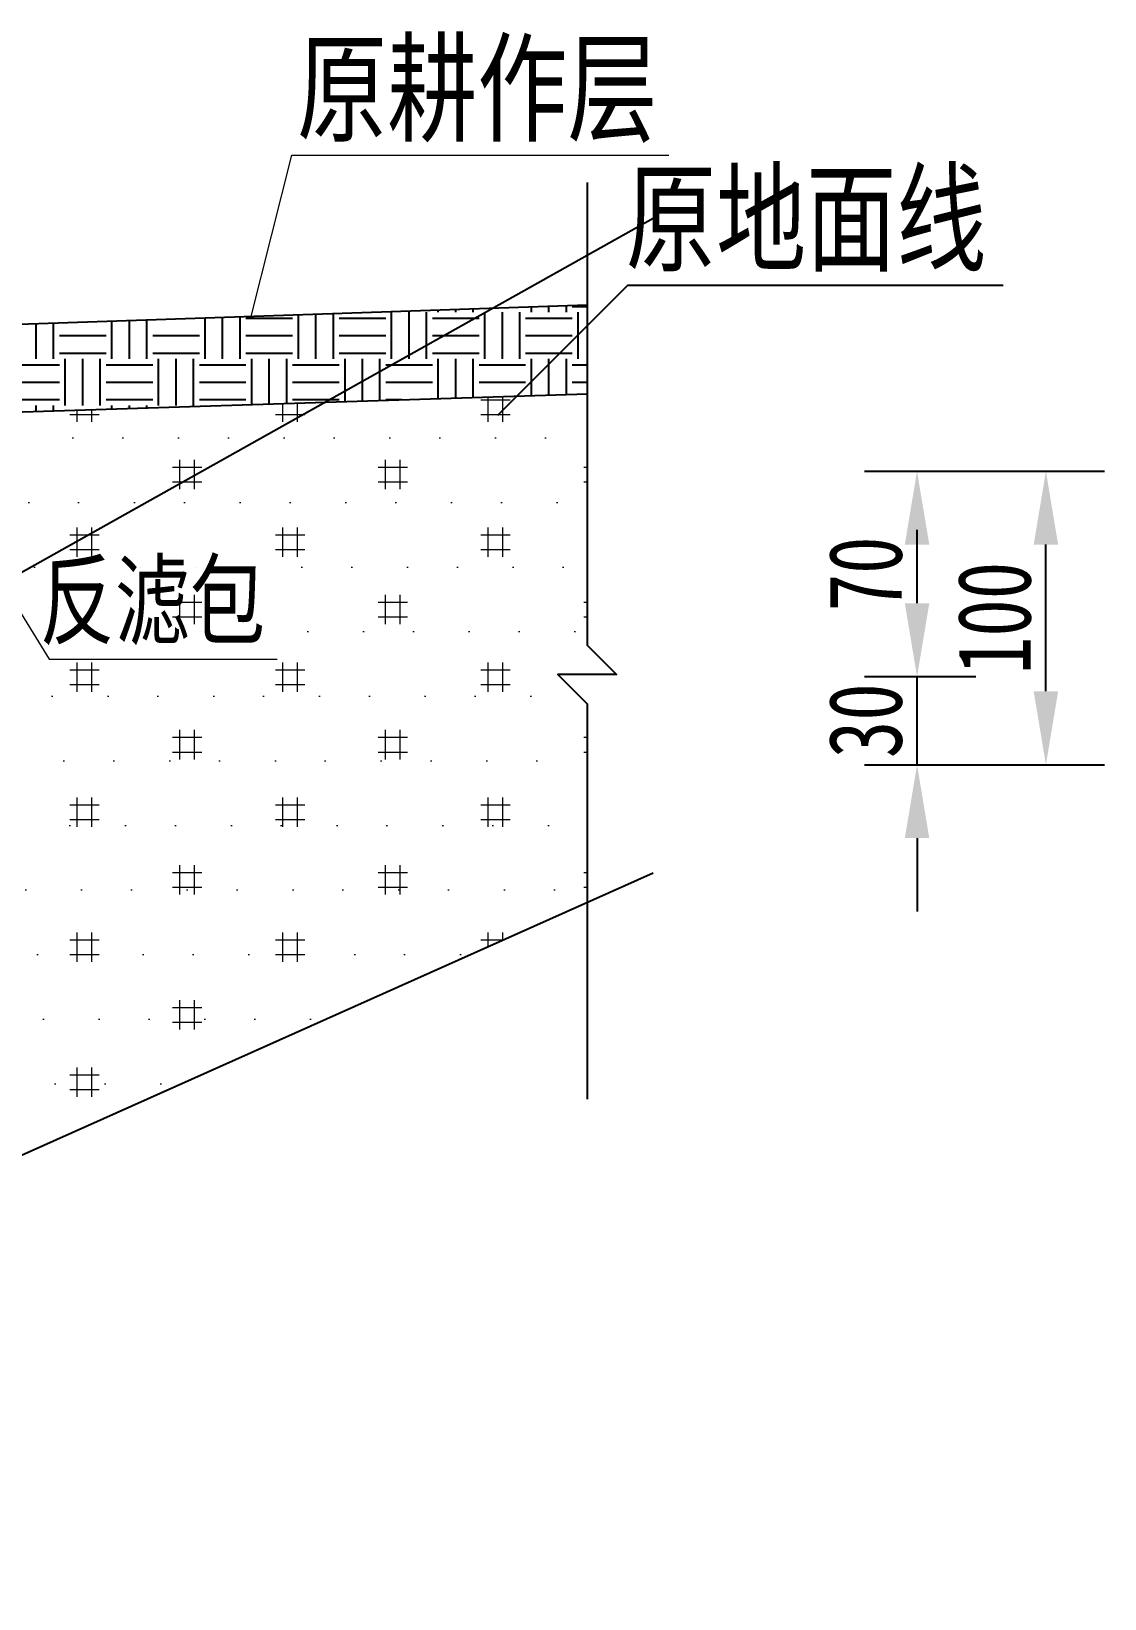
# Model space of a CAD drawing. Extents: x 4283 to 40403, y 1134 to 1764.
# Drawn here: x 4385.9 to 4422.4, y 1323.4 to 1376.8 of the extents above; entities that cross this region are included whole.
import ezdxf

# ---------------------------------------------------------------- set-up
doc = ezdxf.new("R2010")
doc.units = 0
doc.linetypes.add('HIDDEN', pattern=[9.525, 6.35, -3.175])
for name, color, linetype, lineweight in [('0-图案填充 0.09', 8, 'Continuous', 9), ('0-文字 0.15', 7, 'Continuous', 15), ('0-标注 0.09', 4, 'Continuous', 9)]:
    doc.layers.add(name, color=color, linetype=linetype, lineweight=lineweight)
doc.styles.add('0-仿宋国标', font='', dxfattribs={"width": 0.75})
doc.styles.get('0-仿宋国标').set_extended_font_data('仿宋_GB2312')
doc.dimstyles.new('@100', dxfattribs={"dimtxt": 2.5, "dimasz": 2.5, "dimexe": 2, "dimexo": 0.6, "dimgap": 0.5, "dimtad": 1, "dimdec": 0, "dimlfac": 10, "dimdsep": 46, "dimtxsty": '0-仿宋国标', "dimcen": 3.5, "dimclrd": 4, "dimclre": 4, "dimclrt": 4, "dimazin": 0, "dimtfac": 1, "dimtdec": 0, "dimtmove": 0, "dimatfit": 3, "dimfxl": 3, "dimfxlon": 1, "dimarcsym": 0})

# ---------------------------------------------------------------- blocks, each defined once
blk = doc.blocks.new('*D77')
at = {"layer": '0-标注 0.09', "color": 4, "lineweight": -2, "transparency": 16777216}
for p, q in [((4416.015, 1357.326), (4416.015, 1359.826)), ((4414.227, 1354.826), (4418.015, 1354.826)), ((4416.015, 1351.826), (4416.015, 1354.826)), ((4414.227, 1351.826), (4418.015, 1351.826)), ((4416.015, 1349.326), (4416.015, 1346.826))]:
    blk.add_line(p, q, dxfattribs=at)
at = {"layer": '0-标注 0.09', "color": 4, "transparency": 16777216}
for points in [[(4415.599, 1357.326), (4416.432, 1357.326), (4416.015, 1354.826)], [(4415.599, 1349.326), (4416.432, 1349.326), (4416.015, 1351.826)]]:
    blk.add_solid(points, dxfattribs=at)
at = {"layer": 'Defpoints', "color": 0}
for p in [(4413.627, 1354.826), (4416.015, 1354.826), (4413.627, 1351.826)]:
    blk.add_point(p, dxfattribs=at)
at = {"layer": '0-标注 0.09', "color": 4, "transparency": 16777216, "insert": (4414.265, 1353.326), "char_height": 2.5, "attachment_point": 5, "rotation": 90, "style": '0-仿宋国标'}
blk.add_mtext('30', dxfattribs=at)
blk = doc.blocks.new('*D78')
at = {"layer": '0-标注 0.09', "color": 4, "lineweight": -2, "transparency": 16777216}
for p, q in [((4414.227, 1361.826), (4418.015, 1361.826)), ((4416.015, 1357.326), (4416.015, 1359.326)), ((4414.227, 1354.826), (4418.015, 1354.826))]:
    blk.add_line(p, q, dxfattribs=at)
at = {"layer": '0-标注 0.09', "color": 4, "transparency": 16777216}
for points in [[(4415.599, 1359.326), (4416.432, 1359.326), (4416.015, 1361.826)], [(4415.599, 1357.326), (4416.432, 1357.326), (4416.015, 1354.826)]]:
    blk.add_solid(points, dxfattribs=at)
at = {"layer": 'Defpoints', "color": 0}
for p in [(4413.627, 1361.826), (4416.015, 1361.826), (4413.627, 1354.826)]:
    blk.add_point(p, dxfattribs=at)
at = {"layer": '0-标注 0.09', "color": 4, "transparency": 16777216, "insert": (4414.265, 1358.326), "char_height": 2.5, "attachment_point": 5, "rotation": 90, "style": '0-仿宋国标'}
blk.add_mtext('70', dxfattribs=at)
blk = doc.blocks.new('*D79')
at = {"layer": '0-标注 0.09', "color": 4, "lineweight": -2, "transparency": 16777216}
for p, q in [((4417.404, 1361.826), (4422.404, 1361.826)), ((4420.404, 1354.326), (4420.404, 1359.326)), ((4417.404, 1351.826), (4422.404, 1351.826))]:
    blk.add_line(p, q, dxfattribs=at)
at = {"layer": '0-标注 0.09', "color": 4, "transparency": 16777216}
for points in [[(4419.987, 1359.326), (4420.821, 1359.326), (4420.404, 1361.826)], [(4419.987, 1354.326), (4420.821, 1354.326), (4420.404, 1351.826)]]:
    blk.add_solid(points, dxfattribs=at)
at = {"layer": 'Defpoints', "color": 0}
for p in [(4413.627, 1361.826), (4420.404, 1361.826), (4413.627, 1351.826)]:
    blk.add_point(p, dxfattribs=at)
at = {"layer": '0-标注 0.09', "color": 4, "transparency": 16777216, "insert": (4418.654, 1356.826), "char_height": 2.5, "attachment_point": 5, "rotation": 90, "style": '0-仿宋国标'}
blk.add_mtext('100', dxfattribs=at)

msp = doc.modelspace()

# ---------------------------------------------------------------- hatches: boundary and pattern name
h = msp.add_hatch()
h.set_pattern_fill('EARTH', color=2, scale=0.25, style=0)
h.set_pattern_definition([(0, (4407.447, 1024.5337), (1.5875, 1.5875), [1.5875, -1.5875]), (0, (4407.447, 1025.129), (1.5875, 1.5875), [1.5875, -1.5875]), (0, (4407.447, 1025.7243), (1.5875, 1.5875), [1.5875, -1.5875]), (90, (4407.6454, 1025.9228), (-1.5875, 1.5875), [1.5875, -1.5875]), (90, (4408.2407, 1025.9228), (-1.5875, 1.5875), [1.5875, -1.5875]), (90, (4408.836, 1025.9228), (-1.5875, 1.5875), [1.5875, -1.5875])])
h.paths.add_polyline_path([(4404.78, 1366.064), (4404.78, 1367.489), (4385.428, 1366.826), (4382.342, 1363.74), (4402.931, 1364.404), (4403.898, 1364.946)])
h.paths.add_polyline_path([(4404.78, 1365.441), (4402.931, 1364.404), (4404.78, 1364.464)], flags=17)
h.paths.add_polyline_path([(4404.78, 1366.064), (4403.898, 1364.946), (4404.78, 1365.441)], flags=17)
at = {"layer": '0-图案填充 0.09'}
h = msp.add_hatch(dxfattribs=at)
h.set_pattern_fill('回填土', color=256, scale=10, style=0, double=1)
h.set_pattern_definition([(0, (-32489318.3385, -3401403.443), (1.5, 2.2), [0, -1.7, 0, -1.9]), (0, (-32489318.8385, -3401403.443), (3.5, 2.3), [1, -6]), (0, (-32489318.8385, -3401402.943), (3.5, 2.3), [1, -6]), (90, (-32489318.5885, -3401403.693), (-3.5, 2.3), [1, -3.6]), (90, (-32489318.0885, -3401403.693), (-3.5, 2.3), [1, -3.6])])
h.paths.add_polyline_path([(4373.826, 1351.826), (4369.278, 1351.826), (4369.278, 1354.826), (4351.72, 1354.545), (4352.72, 1353.545), (4350.72, 1353.545), (4351.72, 1352.545), (4351.72, 1339.433)])
h.paths.add_polyline_path([(4351.72, 1339.433), (4351.72, 1323.423), (4404.78, 1347.14), (4404.78, 1353.897), (4403.78, 1354.897), (4405.78, 1354.897), (4404.78, 1355.897), (4404.78, 1364.464), (4395.855, 1364.176), (4378.328, 1354.35), (4378.328, 1351.826), (4373.826, 1351.826)])
h.paths.add_polyline_path([(4382.342, 1363.74), (4380.428, 1361.826), (4380.374, 1361.645), (4381.322, 1360.582), (4381.055, 1359.664), (4383.842, 1359.664), (4384.861, 1358.013), (4395.855, 1364.176)], flags=17)
h.paths.add_polyline_path([(4385.289, 1354.887), (4394.769, 1354.887), (4394.769, 1359.975), (4385.289, 1359.975)], flags=24)

# ---------------------------------------------------------------- linework, layer by layer
at = {"color": 9}
msp.add_lwpolyline([(4404.78, 1371.655), (4404.78, 1355.897), (4405.78, 1354.897), (4403.78, 1354.897), (4404.78, 1353.897), (4404.78, 1340.437)], dxfattribs=at)
at = {"color": 2, "linetype": 'HIDDEN', "ltscale": 800}
msp.add_lwpolyline([(4351.72, 1339.433), (4407.03, 1370.441)], dxfattribs=at)
for points in [[(4401.734, 1363.733), (4406.165, 1368.164), (4418.943, 1368.164)], [(4351.72, 1323.423), (4407.03, 1348.145)]]:
    msp.add_lwpolyline(points)
at = {"color": 1}
for points in [[(4385.428, 1366.826), (4404.78, 1367.489)], [(4382.342, 1363.74), (4404.78, 1364.464)]]:
    msp.add_lwpolyline(points, dxfattribs=at)
at = {"layer": '0-文字 0.15'}
msp.add_lwpolyline([(4393.341, 1367.097), (4394.72, 1372.582), (4407.557, 1372.582)], dxfattribs=at)
at = {"layer": '0-文字 0.15', "flags": 128}
msp.add_lwpolyline([(4381.055, 1359.664), (4383.842, 1359.664), (4386.464, 1355.419), (4394.219, 1355.419)], dxfattribs=at)

# ---------------------------------------------------------------- texts
at = {"layer": '0-文字 0.15', "style": '0-仿宋国标', "width": 0.75}
for s, height, p in [('原耕作层', 3, (4394.902, 1373.368)), ('原地面线', 3, (4406.102, 1368.949)), ('反滤包', 2.5, (4386.137, 1356.181))]:
    msp.add_text(s, height=height, dxfattribs=at).set_placement(p)

# ---------------------------------------------------------------- dimensions: what is measured, and where the dimension line sits
at = {"layer": '0-标注 0.09'}
for base, p1, picture, middle in [((4416.015, 1361.826), (4413.627, 1354.826), '*D78', (4414.265, 1358.326)), ((4420.404, 1361.826), (4413.627, 1351.826), '*D79', (4418.654, 1356.826))]:
    dim = msp.add_linear_dim(base=base, p1=p1, p2=(4413.627, 1361.826), angle=90, dimstyle='@100', dxfattribs=at)
    dim.commit()
    dim.dimension.update_dxf_attribs({"geometry": picture, "text_midpoint": middle})
dim = msp.add_linear_dim(base=(4416.015, 1354.826), p1=(4413.627, 1351.826), p2=(4413.627, 1354.826), angle=90, dimstyle='@100', dxfattribs=at)
dim.commit()
dim.dimension.update_dxf_attribs({"geometry": '*D77', "text_midpoint": (4416.015, 1353.326), "dimtype": 160})

doc.saveas('drawing.dxf')
